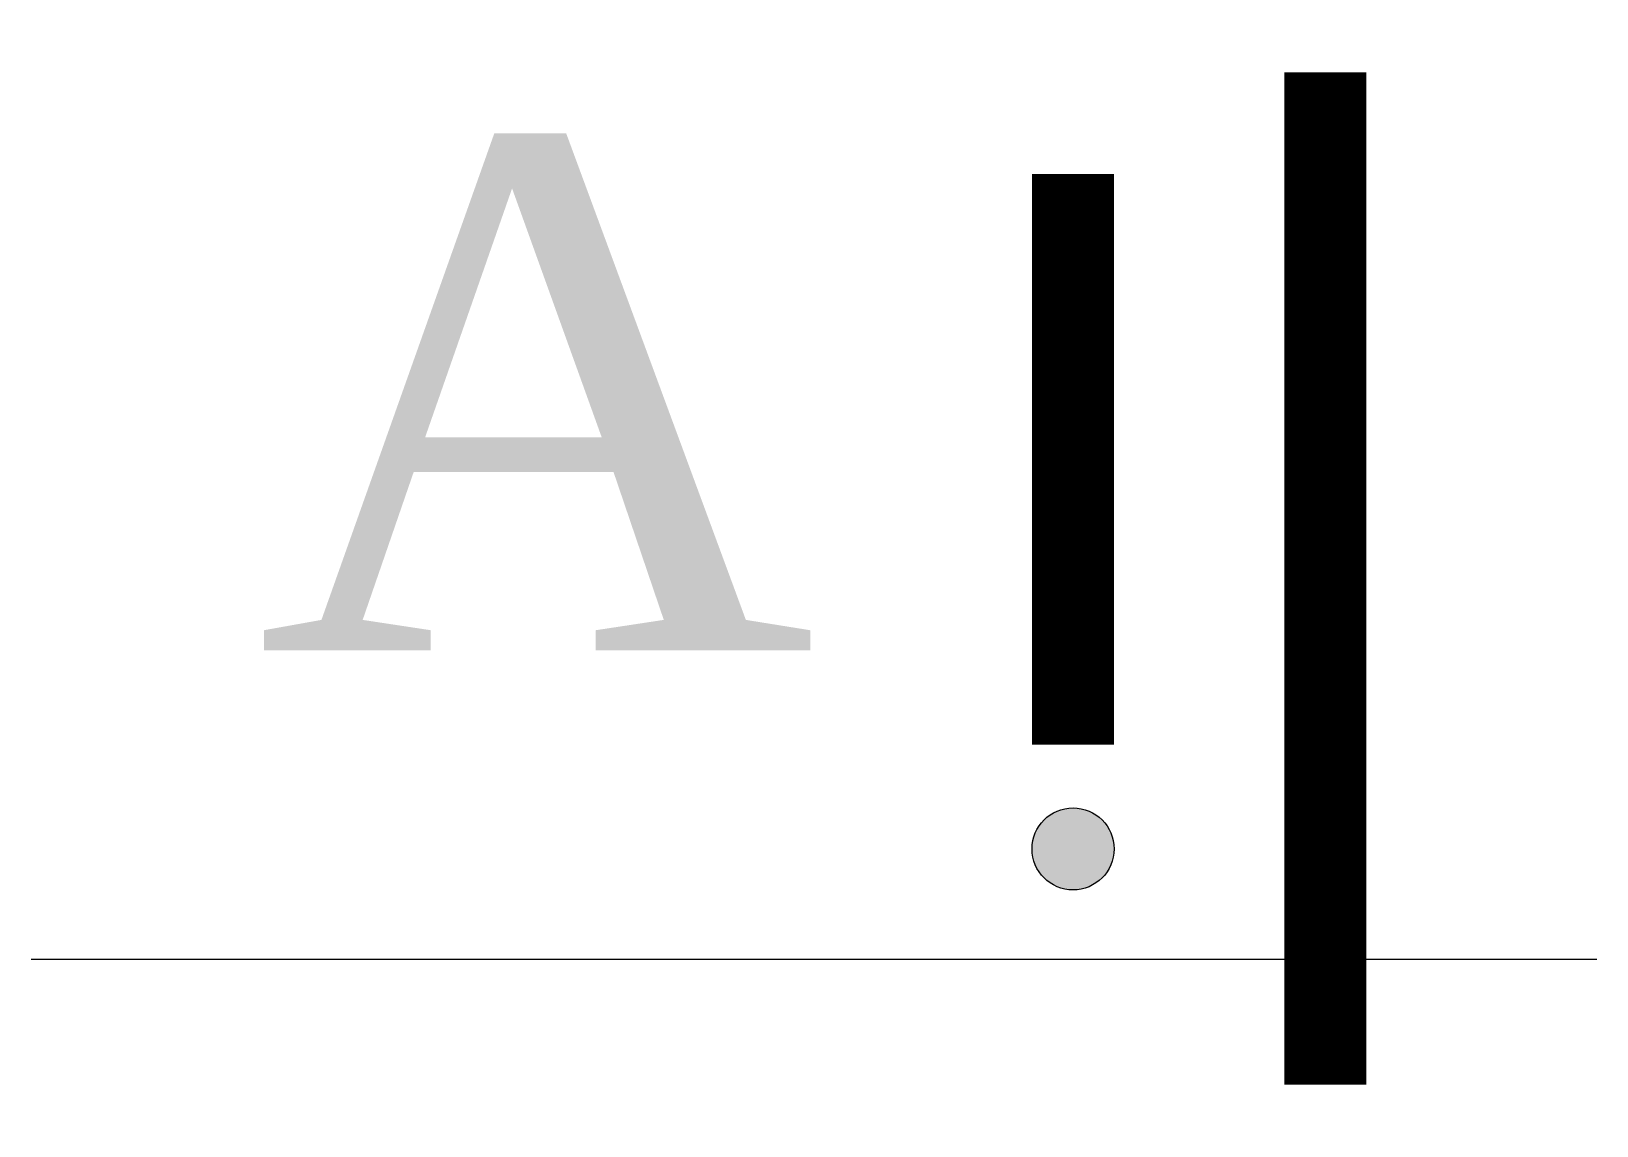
# Model space of a CAD drawing. Header units: millimetres. Extents: x -684453 to 35267, y -286696 to 273430.
# Drawn here: x -26205 to -25521, y 125072 to 125550 of the extents above; entities that cross this region are included whole.
import ezdxf

# ---------------------------------------------------------------- set-up
doc = ezdxf.new("R2010")
doc.units = ezdxf.units.MM
doc.layers.add('Text', color=7, linetype='Continuous', lineweight=15)
doc.styles.get("Standard").update_dxf_attribs({"font": 'times.ttf'})

msp = doc.modelspace()

# ---------------------------------------------------------------- hatches: boundary and pattern name
at = {"layer": 'Text'}
msp.add_hatch(color=256, dxfattribs=at).paths.add_polyline_path([(-25749.74, 125210.63, -1), (-25749.74, 125174.76, -1)])

# ---------------------------------------------------------------- linework, layer by layer
msp.add_line((-26205.02, 125144.56), (-25520.88, 125144.56), dxfattribs=at)
at = {"layer": 'Text', "const_width": 35.87}
for points in [[(-25639.52, 125089.67), (-25639.52, 125532.05)], [(-25749.74, 125238.18), (-25749.74, 125487.7)]]:
    msp.add_lwpolyline(points, dxfattribs=at)
at = {"layer": 'Text'}
msp.add_circle((-25749.74, 125192.69), 17.93, dxfattribs=at)

# ---------------------------------------------------------------- texts
msp.add_text('A', height=224.17, dxfattribs=at).set_placement((-26106.66, 125279.4))

doc.saveas('drawing.dxf')
